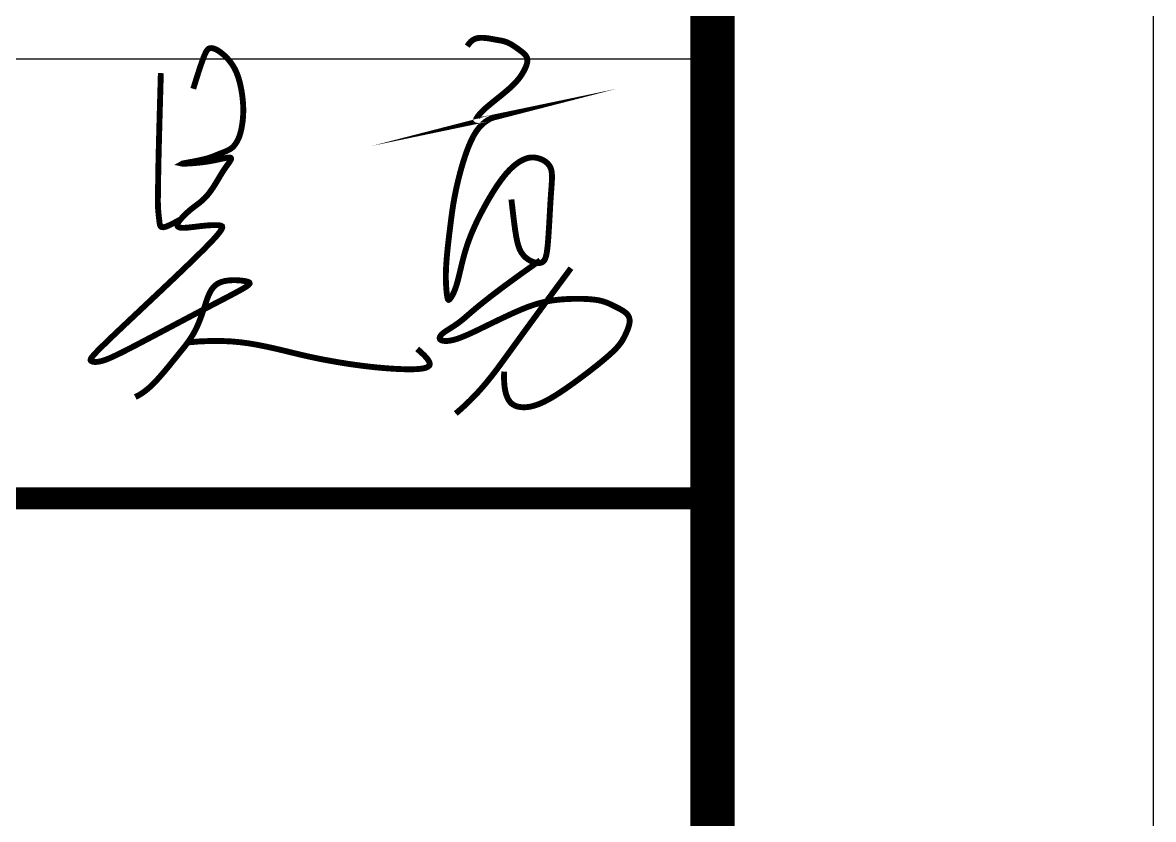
# Model space of a CAD drawing. Extents: x 69728788 to 150676229, y 20333219 to 43663798.
# Drawn here: x 75382228 to 75387357, y 20649462 to 20653074 of the extents above; entities that cross this region are included whole.
import ezdxf

# ---------------------------------------------------------------- set-up
doc = ezdxf.new("R2010")
doc.units = 0
doc.header["$LTSCALE"] = 1000
doc.header["$MEASUREMENT"] = 0
for name, color, linetype in [('0-签名', 2, 'CONTINUOUS'), ('PIPE-喷淋', 6, 'CONTINUOUS'), ('PUB_TITLE', 4, 'CONTINUOUS'), ('图框', 253, 'CONTINUOUS')]:
    doc.layers.add(name, color=color, linetype=linetype)

# ---------------------------------------------------------------- blocks, each defined once
blk = doc.blocks.new('签字')
at = {"layer": '0-签名', "color": 4, "const_width": 19.99999800071237}
for points in [[(1874767.379747917, 458065.9892969355), (1874773.182838304, 458074.4010244985), (1874779.100089303, 458081.0024255265), (1874785.115191657, 458086.0040036291), (1874791.211836107, 458089.6162624164), (1874797.373713396, 458092.049705497), (1874803.584514266, 458093.5148364804), (1874809.82792946, 458094.2221589766), (1874816.087649719, 458094.382176595), (1874822.346006987, 458094.1795891374), (1874828.57989801, 458093.6958811753), (1874834.764860736, 458092.9867334724), (1874840.876433112, 458092.1078267936), (1874846.890153085, 458091.1148419024), (1874852.781558604, 458090.0634595621), (1874858.526187615, 458089.0093605381), (1874864.099578065, 458088.008225593), (1874869.487687023, 458087.0951381151), (1874874.718148032, 458086.222791984), (1874879.829013756, 458085.3232837033), (1874884.858336861, 458084.328709776), (1874889.844170008, 458083.1711667052), (1874894.824565863, 458081.7827509951), (1874899.837577088, 458080.0955591481), (1874904.921256349, 458078.0416876678), (1874910.100519156, 458075.5763202594), (1874915.347732399, 458072.7469894323), (1874920.622125817, 458069.6243148986), (1874925.882929148, 458066.2789163706), (1874931.08937213, 458062.7814135586), (1874936.200684499, 458059.2024261756), (1874941.176095993, 458055.6125739322), (1874945.974836352, 458052.0824765405), (1874950.552510975, 458048.6619299455), (1874954.850227909, 458045.3174350224), (1874958.805470868, 458041.9946688805), (1874962.355723562, 458038.6393086282), (1874965.438469702, 458035.1970313739), (1874967.991193002, 458031.6135142273), (1874969.95137717, 458027.8344342969), (1874971.256505919, 458023.8054686903), (1874971.863089642, 458019.4849697968), (1874971.803745458, 458014.8819911175), (1874971.130117164, 458010.0182614336), (1874969.893848561, 458004.9155095257), (1874968.146583447, 457999.5954641751), (1874965.939965623, 457994.0798541631), (1874963.325638888, 457988.3904082696), (1874960.355247043, 457982.5488552768), (1874957.05498352, 457976.5668493395), (1874953.349240291, 457970.4157461091), (1874949.136958966, 457964.0568266136), (1874944.317081149, 457957.45137188), (1874938.78854845, 457950.5606629339), (1874932.450302475, 457943.345980803), (1874925.20128483, 457935.7686065137), (1874916.940437124, 457927.789821093), (1874907.63353837, 457919.4024879434), (1874897.513717205, 457910.7257999703), (1874886.880939674, 457901.9105324552), (1874876.035171819, 457893.10746068), (1874865.276379687, 457884.4673599254), (1874854.904529319, 457876.1410054737), (1874845.21958676, 457868.2791726054), (1874836.521518052, 457861.0326366024), (1874829.038921982, 457854.5169686719), (1874822.714928288, 457848.7069237258), (1874817.421299451, 457843.542052601), (1874813.029797952, 457838.9619061358), (1874809.412186272, 457834.9060351669), (1874806.44022689, 457831.3139905324), (1874803.985682287, 457828.125323069), (1874801.920314942, 457825.2795836153), (1874800.166252689, 457822.731377518), (1874798.847084763, 457820.4955281625), (1874798.136765748, 457818.6019134442), (1874798.209250232, 457817.0804112591), (1874799.2384928, 457815.9608995011), (1874801.39844804, 457815.273256067), (1874804.863070537, 457815.0473588514), (1874809.806314877, 457815.3130857497), (1874816.274387218, 457816.0708896208), (1874823.802500003, 457817.2035231786), (1874831.798117245, 457818.5643141), (1874839.668702958, 457820.0065900625), (1874846.821721156, 457821.3836787432), (1874852.664635851, 457822.5489078201), (1874856.604911059, 457823.355604969), (1874858.050010792, 457823.6570978682), (1874856.581115916, 457823.2782832889), (1874852.474274713, 457821.9303343776), (1874846.179252314, 457819.2959933754), (1874838.145813853, 457815.0580025238), (1874828.823724462, 457808.8991040639), (1874818.662749273, 457800.5020402356), (1874808.11265342, 457789.5495532812), (1874797.623202035, 457775.724385441), (1874787.575022546, 457758.8620255981), (1874778.07219156, 457739.4089492033), (1874769.149647979, 457717.964378349), (1874760.842330705, 457695.127535129), (1874753.185178641, 457671.4976416349), (1874746.213130689, 457647.6739199604), (1874739.96112575, 457624.2555921976), (1874734.464102728, 457601.8418804395), (1874729.735445591, 457580.9030686421), (1874725.702318586, 457561.3936882159), (1874722.270331024, 457543.1393324318), (1874719.345092218, 457525.9655945636), (1874716.832211481, 457509.698067884), (1874714.637298125, 457494.1623456653), (1874712.665961463, 457479.1840211803), (1874710.823810808, 457464.5886877021), (1874709.034361435, 457450.2360761515), (1874707.292752483, 457436.1224680473), (1874705.612029051, 457422.2782825553), (1874704.005236239, 457408.7339388425), (1874702.485419148, 457395.5198560755), (1874701.065622878, 457382.6664534211), (1874699.758892532, 457370.2041500458), (1874698.578273207, 457358.1633651159), (1874697.535360375, 457346.5629296005), (1874696.635950985, 457335.3753216756), (1874695.884392356, 457324.5614313195), (1874695.285031805, 457314.08214851), (1874694.842216654, 457303.8983632263), (1874694.560294219, 457293.9709654453), (1874694.443611819, 457284.2608451464), (1874694.496516774, 457274.7288923073), (1874694.719008384, 457265.3620701754), (1874695.093693883, 457256.2516350779), (1874695.598832482, 457247.5149166097), (1874696.212683396, 457239.269244368), (1874696.913505839, 457231.6319479477), (1874697.679559024, 457224.7203569452), (1874698.489102166, 457218.6518009561), (1874699.32039448, 457213.5436095768), (1874700.161841366, 457209.4863149344), (1874701.042432987, 457206.4632592832), (1874702.00130569, 457204.4309874084), (1874703.077595827, 457203.3460440948), (1874704.310439747, 457203.1649741281), (1874705.738973798, 457203.8443222938), (1874707.402334332, 457205.340633377), (1874709.339657696, 457207.610452163), (1874711.576309714, 457210.6306026478), (1874714.0825741, 457214.4590256638), (1874716.814964043, 457219.1739412555), (1874719.729992728, 457224.8535694664), (1874722.784173344, 457231.5761303403), (1874725.934019078, 457239.41984392), (1874729.136043119, 457248.46293025), (1874732.346758653, 457258.783609373), (1874735.540073558, 457270.4159214504), (1874738.759474472, 457283.2171871113), (1874742.065842723, 457297.0005471013), (1874745.520059637, 457311.5791421668), (1874749.183006544, 457326.7661130547), (1874753.115564771, 457342.3746005101), (1874757.378615647, 457358.2177452794), (1874762.033040498, 457374.1086881096), (1874767.129573765, 457389.8996798454), (1874772.678362336, 457405.5994117348), (1874778.679406211, 457421.2556851231), (1874785.132705389, 457436.9163013571), (1874792.038259871, 457452.6290617827), (1874799.396069657, 457468.4417677473), (1874807.206134746, 457484.4022205966), (1874815.46845514, 457500.5582216766), (1874824.16926031, 457516.9170139153), (1874833.239697621, 457533.3236065614), (1874842.597143912, 457549.5824504448), (1874852.158976022, 457565.4979963957), (1874861.842570786, 457580.8746952438), (1874871.565305045, 457595.5169978188), (1874881.244555635, 457609.2293549513), (1874890.797699395, 457621.8162174704), (1874900.153709156, 457633.1247673007), (1874909.287941729, 457643.1731107421), (1874918.187349916, 457652.0220851889), (1874926.838886522, 457659.7325280365), (1874935.229504348, 457666.3652766782), (1874943.346156199, 457671.9811685083), (1874951.175794878, 457676.6410409221), (1874958.705373188, 457680.4057313139), (1874965.931266444, 457683.3331801256), (1874972.887539994, 457685.4697399936), (1874979.617681701, 457686.8588666015), (1874986.165179423, 457687.5440156343), (1874992.573521022, 457687.5686427751), (1874998.88619436, 457686.9762037087), (1875005.146687296, 457685.8101541188), (1875011.39848769, 457684.1139496898), (1875017.656817097, 457681.9172850763), (1875023.823831849, 457679.1948108161), (1875029.77342197, 457675.9074164187), (1875035.379477488, 457672.0159913925), (1875040.515888426, 457667.4814252453), (1875045.056544811, 457662.2646074877), (1875048.875336669, 457656.3264276267), (1875051.846154024, 457649.6277751725), (1875053.884923385, 457642.1099848561), (1875055.075717197, 457633.6361723072), (1875055.544644384, 457624.0498983758), (1875055.417813874, 457613.1947239153), (1875054.821334593, 457600.9142097759), (1875053.881315467, 457587.0519168102), (1875052.723865423, 457571.4514058691), (1875051.475093387, 457553.9562378053), (1875050.23719122, 457534.5330971263), (1875049.016682521, 457513.6411629622), (1875047.796173822, 457491.8627381003), (1875046.558271655, 457469.7801253276), (1875045.285582553, 457447.9756274309), (1875043.96071305, 457427.0315471974), (1875042.566269677, 457407.5301874131), (1875041.084858968, 457390.053850865), (1875039.480967862, 457375.0595439326), (1875037.64660493, 457362.5030873572), (1875035.455659149, 457352.2150054737), (1875032.782019496, 457344.0258226164), (1875029.499574948, 457337.7660631198), (1875025.482214485, 457333.2662513179), (1875020.603827083, 457330.3569115445), (1875014.738301718, 457328.868568135), (1875007.82765615, 457328.6621640027), (1875000.086423259, 457329.720316381), (1874991.797264704, 457332.056061083), (1874983.242842149, 457335.6824339225), (1874974.705817254, 457340.6124707127), (1874966.468851679, 457346.8592072667), (1874958.814607085, 457354.4356793982), (1874952.025745133, 457363.3549229198), (1874946.296504056, 457373.7473035539), (1874941.467428363, 457386.2125066589), (1874937.290639135, 457401.4675475005), (1874933.518257456, 457420.2294413464), (1874929.902404407, 457443.2152034631), (1874926.195201067, 457471.1418491164), (1874922.148768521, 457504.7263935742), (1874917.515227848, 457544.6858521027)], [(1873835.014640691, 457921.0834772333), (1873847.77878558, 457961.8106963104), (1873858.098725943, 457993.5609234655), (1873866.381830076, 458017.4663537161), (1873873.035466273, 458034.6591820782), (1873878.467002828, 458046.2716035689), (1873883.083808035, 458053.4358132053), (1873887.293250188, 458057.284006004), (1873891.502697583, 458058.9483769818), (1873896.042193775, 458059.3863211893), (1873900.932483378, 458058.8560338099), (1873906.116986268, 458057.4409100604), (1873911.539122323, 458055.2243451586), (1873917.142311418, 458052.2897343207), (1873922.869973432, 458048.7204727652), (1873928.66552824, 458044.5999557073), (1873934.472395718, 458040.0115783662), (1873940.236353512, 458035.0257790107), (1873945.912610331, 458029.6611681273), (1873951.458732659, 458023.9233992551), (1873956.832286973, 458017.8181259327), (1873961.990839752, 458011.3510016995), (1873966.891957476, 458004.5276800946), (1873971.493206625, 457997.3538146566), (1873975.752153679, 457989.8350589245), (1873979.637209308, 457981.9836628598), (1873983.160160953, 457973.8382621082), (1873986.343640241, 457965.4440887384), (1873989.210278803, 457956.8463748172), (1873991.782708271, 457948.0903524139), (1873994.083560273, 457939.221253596), (1873996.13546644, 457930.2843104317), (1873997.961058402, 457921.324754989), (1873999.579195849, 457912.3840497623), (1874000.993650723, 457903.4885789505), (1874002.204423022, 457894.66095718), (1874003.211512744, 457885.9237990754), (1874004.014919893, 457877.2997192638), (1874004.614644466, 457868.8113323699), (1874005.010686465, 457860.48125302), (1874005.203045889, 457852.3320958389), (1874005.194551778, 457844.3850622643), (1874004.99934934, 457836.6557009753), (1874004.634412819, 457829.1581474622), (1874004.116716464, 457821.9065372166), (1874003.463234519, 457814.9150057288), (1874002.690941233, 457808.1976884897), (1874001.816810852, 457801.7687209893), (1874000.857817623, 457795.6422387194), (1873999.829049473, 457789.8290789204), (1873998.738049056, 457784.3268858334), (1873997.590472708, 457779.1300054498), (1873996.391976763, 457774.2327837616), (1873995.14821756, 457769.6295667603), (1873993.86485143, 457765.3147004372), (1873992.547534712, 457761.2825307832), (1873991.20192374, 457757.527403791), (1873989.83178923, 457754.0389537774), (1873988.433359417, 457750.7879683655), (1873987.000976919, 457747.7405235036), (1873985.528984352, 457744.8626951417), (1873984.011724334, 457742.1205592288), (1873982.443539478, 457739.4801917127), (1873980.818772404, 457736.9076685433), (1873979.131765726, 457734.3690656696), (1873977.36931836, 457731.8375266287), (1873975.488054413, 457729.3144653151), (1873973.437054286, 457726.8083632102), (1873971.165398387, 457724.3277017956), (1873968.622167118, 457721.8809625551), (1873965.756440885, 457719.4766269694), (1873962.51730009, 457717.1231765223), (1873958.85382514, 457714.829092694), (1873954.739141889, 457712.6005010533), (1873950.242558002, 457710.4341035057), (1873945.457426597, 457708.3242460433), (1873940.477100787, 457706.2652746576), (1873935.39493369, 457704.25153534), (1873930.304278421, 457702.2773740818), (1873925.298488097, 457700.3371368744), (1873920.470915835, 457698.4251697094), (1873915.875310095, 457696.5358186569), (1873911.407000724, 457694.6634300996), (1873906.921712914, 457692.8023504983), (1873902.275171858, 457690.9469263137), (1873897.323102747, 457689.0915040066), (1873891.921230773, 457687.2304300379), (1873885.925281129, 457685.3580508698), (1873879.190979006, 457683.4687129615), (1873871.639115097, 457681.5624164711), (1873863.450742093, 457679.6617763354), (1873854.871978186, 457677.7950611901), (1873846.148941567, 457675.9905396693), (1873837.527750428, 457674.2764804063), (1873829.25452296, 457672.6811520359), (1873821.575377354, 457671.2328231924), (1873814.736431803, 457669.9597625097), (1873808.956457682, 457668.8841137588), (1873804.34483911, 457668.0035212596), (1873800.983613383, 457667.3095044694), (1873798.954817806, 457666.7935828436), (1873798.340489679, 457666.4472758395), (1873799.222666303, 457666.2621029143), (1873801.683384979, 457666.2295835244), (1873805.804683009, 457666.3412371264), (1873811.611076593, 457666.591410181), (1873818.896997538, 457666.9857571663), (1873827.39935655, 457667.532759564), (1873836.855064333, 457668.2408988578), (1873847.001031594, 457669.1186565282), (1873857.574169041, 457670.1745140585), (1873868.311387377, 457671.4169529304), (1873878.94959731, 457672.8544546266), (1873889.25871322, 457674.4827791089), (1873899.140664186, 457676.2468002655), (1873908.530382962, 457678.0786704633), (1873917.362802299, 457679.9105420692), (1873925.572854953, 457681.6745674508), (1873933.095473676, 457683.3028989756), (1873939.865591221, 457684.7276890106), (1873945.818140342, 457685.8810899237), (1873950.9012561, 457686.7013793357), (1873955.115882792, 457687.1513358857), (1873958.476167018, 457687.1998634653), (1873960.996255381, 457686.8158659665), (1873962.690294487, 457685.9682472816), (1873963.572430935, 457684.6259113022), (1873963.656811331, 457682.757761921), (1873962.957582276, 457680.3327030297), (1873961.504449052, 457677.333773229), (1873959.389351651, 457673.8005499528), (1873956.719788745, 457669.7867453424), (1873953.603259004, 457665.3460715401), (1873950.1472611, 457660.5322406879), (1873946.459293704, 457655.3989649271), (1873942.646855485, 457649.9999563997), (1873938.817445117, 457644.3889272485), (1873935.056401262, 457638.6144068511), (1873931.360422557, 457632.704193536), (1873927.704047634, 457626.6809028676), (1873924.06181512, 457620.5671504103), (1873920.408263648, 457614.385551729), (1873916.717931847, 457608.1587223876), (1873912.965358346, 457601.9092779511), (1873909.125081777, 457595.6598339844), (1873905.175884505, 457589.4353618098), (1873901.113523842, 457583.2702557859), (1873896.938000836, 457577.2012660292), (1873892.649316536, 457571.2651426552), (1873888.247471989, 457565.4986357805), (1873883.732468242, 457559.9384955221), (1873879.104306347, 457554.621471996), (1873874.362987348, 457549.5843153186), (1873869.516527445, 457544.853410237), (1873864.60500344, 457540.4136800212), (1873859.676507284, 457536.2396825717), (1873854.779130929, 457532.3059757894), (1873849.960966328, 457528.5871175746), (1873845.270105433, 457525.0576658281), (1873840.754640195, 457521.6921784501), (1873836.462662567, 457518.4652133416), (1873832.428591267, 457515.3517994145), (1873828.632152084, 457512.3288496237), (1873825.039397571, 457509.3737479341), (1873821.616380284, 457506.4638783133), (1873818.329152778, 457503.5766247259), (1873815.143767608, 457500.689371139), (1873812.026277328, 457497.7795015175), (1873808.942734492, 457494.824399828), (1873805.870507473, 457491.8099309714), (1873802.832227898, 457488.7558835859), (1873799.861843213, 457485.6905272438), (1873796.993300865, 457482.64213152), (1873794.260548296, 457479.6389659853), (1873791.697532955, 457476.7093002144), (1873789.338202284, 457473.8814037796), (1873787.216503729, 457471.1835462549), (1873785.363084246, 457468.6383433605), (1873783.795388832, 457466.2457954094), (1873782.527561991, 457464.0002488627), (1873781.573748234, 457461.8960501817), (1873780.948092064, 457459.9275458266), (1873780.66473799, 457458.0890822592), (1873780.737830518, 457456.3750059402), (1873781.181514155, 457454.7796633297), (1873782.018891633, 457453.3025834966), (1873783.308898566, 457451.9640259319), (1873785.119428801, 457450.7894327363), (1873787.518376179, 457449.8042460093), (1873790.573634542, 457449.0339078498), (1873794.353097733, 457448.5038603577), (1873798.924659592, 457448.2395456312), (1873804.356213965, 457448.266405771), (1873810.6798218, 457448.5962194123), (1873817.784212491, 457449.1861113426), (1873825.522282537, 457449.979542885), (1873833.746928438, 457450.9199753616), (1873842.311046695, 457451.9508700971), (1873851.067533807, 457453.015688414), (1873859.869286278, 457454.0578916357), (1873868.569200604, 457455.0209410854), (1873877.036675036, 457455.8548941955), (1873885.207114826, 457456.5361928314), (1873893.032426973, 457457.0478749676), (1873900.464518477, 457457.372978579), (1873907.455296337, 457457.4945416395), (1873913.956667555, 457457.3956021243), (1873919.920539128, 457457.059198007), (1873925.298818059, 457456.468367263), (1873929.908512235, 457455.4807311222), (1873933.027033099, 457453.4522438431), (1873933.796892984, 457449.6134429392), (1873931.36060422, 457443.1948659241), (1873924.860679139, 457433.4270503111), (1873913.439630074, 457419.5405336153), (1873896.239969355, 457400.7658533494), (1873872.404209315, 457376.3335470275), (1873841.518222599, 457345.8664220069), (1873804.941323106, 457310.5563650148), (1873764.47618505, 457271.9875326222), (1873721.925482645, 457231.7440814008), (1873679.091890104, 457191.4101679213), (1873637.778081639, 457152.569948754), (1873599.786731466, 457116.8075804706), (1873566.920513796, 457085.7072196417), (1873540.555715729, 457060.4659356799), (1873520.363075902, 457040.7324493655), (1873505.586945838, 457025.7683943198), (1873495.471677061, 457014.8354041646), (1873489.261621094, 457007.195112522), (1873486.201129459, 457002.1091530132), (1873485.534553679, 456998.8391592603), (1873486.50624528, 456996.6467648852), (1873488.481311084, 456994.9232608364), (1873491.307879134, 456993.5785673775), (1873494.954832771, 456992.6522620977), (1873499.391055338, 456992.183922587), (1873504.585430177, 456992.2131264361), (1873510.506840633, 456992.7794512347), (1873517.124170045, 456993.9224745729), (1873524.406301759, 456995.6817740407), (1873532.383883777, 456998.1157735323), (1873541.334622746, 457001.3582821565), (1873551.597989972, 457005.5619553267), (1873563.513456766, 457010.8794484551), (1873577.420494433, 457017.4634169554), (1873593.658574282, 457025.4665162403), (1873612.56716762, 457035.0414017225), (1873634.485745755, 457046.3407288152), (1873659.57602884, 457059.423863512), (1873687.288732414, 457073.9770141309), (1873716.896820863, 457089.5930995713), (1873747.673258569, 457105.8650387309), (1873778.891009919, 457122.3857505098), (1873809.823039296, 457138.7481538057), (1873839.742311087, 457154.5451675178), (1873867.921789674, 457169.3697105455), (1873893.762684474, 457182.8933852513), (1873917.179185025, 457195.1025278615), (1873938.213725894, 457206.062158064), (1873956.908741651, 457215.8372955488), (1873973.306666863, 457224.4929600053), (1873987.449936101, 457232.0941711229), (1873999.38098393, 457238.7059485915), (1874009.142244922, 457244.3933120999), (1874016.770495385, 457249.2264641013), (1874022.279878607, 457253.2963380984), (1874025.678879612, 457256.6990503592), (1874026.97598343, 457259.5307171496), (1874026.179675086, 457261.887454737), (1874023.298439607, 457263.8653793877), (1874018.340762021, 457265.5606073698), (1874011.315127356, 457267.0692549478), (1874002.304987782, 457268.439851424), (1873991.693664045, 457269.5305782352), (1873979.939444036, 457270.1520298515), (1873967.500615642, 457270.1148007435), (1873954.835466756, 457269.2294853823), (1873942.402285266, 457267.3066782379), (1873930.659359063, 457264.1569737822), (1873920.064976035, 457259.5909664847), (1873910.965209867, 457253.483328406), (1873903.257277424, 457245.9650419638), (1873896.726181362, 457237.2311671656), (1873891.15692434, 457227.4767640184), (1873886.334509016, 457216.8968925299), (1873882.043938048, 457205.6866127071), (1873878.070214093, 457194.0409845565), (1873874.19833981, 457182.1550680869), (1873870.244907012, 457170.2027210076), (1873866.152864125, 457158.27299184), (1873861.896748733, 457146.4337268083), (1873857.451098416, 457134.7527721368), (1873852.790450757, 457123.2979740505), (1873847.889343339, 457112.1371787728), (1873842.722313742, 457101.338232528), (1873837.26389955, 457090.9689815412), (1873831.499011611, 457081.0732430476), (1873825.454053843, 457071.5987183284), (1873819.165803431, 457062.4690796782), (1873812.671037561, 457053.6079993909), (1873806.006533416, 457044.9391497588), (1873799.209068182, 457036.386203076), (1873792.315419044, 457027.8728316363), (1873785.362363187, 457019.3227077331), (1873778.371825679, 457010.6691625516), (1873771.306323125, 457001.884162846), (1873764.113520008, 456992.9493342624), (1873756.741080817, 456983.8463024467), (1873749.136670037, 456974.5566930447), (1873741.247952155, 456965.0621317024), (1873733.022591657, 456955.3442440662), (1873724.408253031, 456945.3846557811), (1873715.357786694, 456935.2003289522), (1873705.844786811, 456924.9495715133), (1873695.848033476, 456914.8260278571), (1873685.346306784, 456905.0233423773), (1873674.318386833, 456895.7351594656), (1873662.743053715, 456887.1551235146), (1873650.599087528, 456879.4768789175), (1873637.865268368, 456872.8940700665)], [(1873724.804533984, 457974.2664144528), (1873721.881902032, 457873.2187968139), (1873719.680305599, 457793.6608874253), (1873718.090924421, 457732.61821893), (1873717.004938233, 457687.1163239717), (1873716.313526771, 457654.1807351932), (1873715.907869771, 457630.8369852379), (1873715.679146968, 457614.1106067481), (1873715.518538098, 457601.0271323679), (1873715.339413123, 457589.1033126265), (1873715.143902907, 457577.8207696001), (1873714.956328538, 457567.1523432515), (1873714.801011108, 457557.0708735439), (1873714.702271704, 457547.5492004389), (1873714.684431417, 457538.5601639), (1873714.771811337, 457530.0766038899), (1873714.988732553, 457522.0713603708), (1873715.350371378, 457514.5180547384), (1873715.835325024, 457507.3934341152), (1873716.413045926, 457500.6750270568), (1873717.052986516, 457494.340362119), (1873717.724599232, 457488.3669678567), (1873718.397336507, 457482.7323728253), (1873719.040650777, 457477.4141055797), (1873719.623994476, 457472.3896946763), (1873720.145013854, 457467.6564333667), (1873720.714130424, 457463.2906736906), (1873721.469959516, 457459.3885323838), (1873722.551116456, 457456.0461261827), (1873724.096216573, 457453.3595718239), (1873726.243875196, 457451.4249860432), (1873729.132707652, 457450.3384855771), (1873732.901329272, 457450.1961871618), (1873737.622347682, 457451.0447358196), (1873743.104339721, 457452.7328897179), (1873749.089874525, 457455.0599353109), (1873755.321521233, 457457.8251590512), (1873761.541848981, 457460.8278473937), (1873767.493426907, 457463.8672867911), (1873772.91882415, 457466.7427636976), (1873777.560609846, 457469.2535645668), (1873781.22594666, 457471.2442070593), (1873783.980371367, 457472.7401336664), (1873785.954014267, 457473.8120180855), (1873787.277005662, 457474.530534015), (1873788.079475852, 457474.9663551524), (1873788.491555139, 457475.190155196), (1873788.643373823, 457475.2726078434), (1873788.665062207, 457475.2843867932), (1873788.665062207, 457475.2843867932), (1873788.665062207, 457475.2843867932), (1873788.665062207, 457475.2843867932), (1873788.665062207, 457475.2843867932), (1873788.665062207, 457475.2843867932), (1873788.665062207, 457475.2843867932), (1873788.665062207, 457475.2843867932), (1873788.665062207, 457475.2843867932)], [(1875015.480601858, 457337.7683242848), (1874949.858848036, 457291.2488850511), (1874897.117643766, 457252.8360668803), (1874855.526246298, 457221.5629845569), (1874823.353912881, 457196.4627528661), (1874798.869900763, 457176.5684865918), (1874780.343467192, 457160.9133005186), (1874766.043869416, 457148.5303094315), (1874754.240364683, 457138.4526281143), (1874743.489942555, 457129.8473593979), (1874733.500521827, 457122.4175582984), (1874724.267753609, 457116.0002678784), (1874715.787289011, 457110.4325311999), (1874708.054779142, 457105.5513913259), (1874701.065875111, 457101.1938913185), (1874694.816228027, 457097.1970742405), (1874689.301488999, 457093.3979831536), (1874684.526006482, 457089.6680629901), (1874680.528918309, 457086.0163661558), (1874677.358059659, 457082.486346927), (1874675.061265714, 457079.1214595796), (1874673.686371651, 457075.9651583892), (1874673.281212651, 457073.0608976313), (1874673.89362389, 457070.452131582), (1874675.571440551, 457068.1823145172), (1874678.345828024, 457066.2963495795), (1874682.181272551, 457064.8449353795), (1874687.025590586, 457063.8802193957), (1874692.826598581, 457063.4543491069), (1874699.532112992, 457063.6194719903), (1874707.089950272, 457064.4277355247), (1874715.447926875, 457065.9312871879), (1874724.553859255, 457068.1822744575), (1874734.363536571, 457071.2147381215), (1874744.864638798, 457074.990292199), (1874756.052818619, 457079.4524440197), (1874767.923728713, 457084.5447009129), (1874780.473021764, 457090.2105702073), (1874793.696350451, 457096.3935592314), (1874807.589367456, 457103.037175315), (1874822.147725461, 457110.0849257866), (1874837.335911754, 457117.4687300122), (1874852.993752058, 457125.0741555039), (1874868.929906704, 457132.7751818106), (1874884.953036025, 457140.4457884815), (1874900.871800348, 457147.9599550646), (1874916.494860007, 457155.1916611097), (1874931.63087533, 457162.0148861653), (1874946.088506651, 457168.303609781), (1874959.7300473, 457173.9600574488), (1874972.632322618, 457178.99943844), (1874984.925790944, 457183.4652079686), (1874996.740910623, 457187.4008212497), (1875008.208139994, 457190.8497334979), (1875019.457937398, 457193.8553999283), (1875030.620761178, 457196.4612757543), (1875041.827069674, 457198.7108161913), (1875053.179055446, 457200.643131027), (1875064.665847926, 457202.279948337), (1875076.248310765, 457203.6386507708), (1875087.887307613, 457204.7366209782), (1875099.543702121, 457205.5912416081), (1875111.178357938, 457206.2198953095), (1875122.752138715, 457206.6399647316), (1875134.225908104, 457206.8688325239), (1875145.554731233, 457206.9195355948), (1875156.670479147, 457206.787727891), (1875167.499224369, 457206.4647176182), (1875177.967039424, 457205.9418129819), (1875187.999996834, 457205.2103221894), (1875197.524169124, 457204.2615534454), (1875206.465628817, 457203.0868149563), (1875214.750448437, 457201.6774149281), (1875222.335865724, 457200.0297315842), (1875229.303779286, 457198.160423219), (1875235.767252951, 457196.0912181435), (1875241.839350544, 457193.8438446694), (1875247.633135891, 457191.440031108), (1875253.261672819, 457188.9015057711), (1875258.838025151, 457186.2499969699), (1875264.475256715, 457183.5072330162), (1875270.250917752, 457180.6905964804), (1875276.100504171, 457177.8000869718), (1875281.923998293, 457174.8313583583), (1875287.62138244, 457171.7800645088), (1875293.092638935, 457168.6418592907), (1875298.2377501, 457165.4123965725), (1875302.956698259, 457162.0873302231), (1875307.149465734, 457158.66231411), (1875310.734878644, 457155.1293810299), (1875313.707138293, 457151.4660794886), (1875316.079289781, 457147.6463369215), (1875317.864378209, 457143.6440807628), (1875319.075448678, 457139.4332384472), (1875319.725546289, 457134.9877374086), (1875319.82771614, 457130.281505083), (1875319.395003335, 457125.2884689034), (1875318.448425851, 457119.9963170213), (1875317.040893184, 457114.4477804527), (1875315.233287713, 457108.6993509296), (1875313.086491811, 457102.8075201837), (1875310.661387856, 457096.8287799477), (1875308.018858223, 457090.8196219532), (1875305.219785288, 457084.8365379327), (1875302.325051427, 457078.9360196181), (1875299.352052551, 457073.1426914115), (1875296.144238723, 457067.3537083985), (1875292.50157354, 457061.4343583325), (1875288.224020597, 457055.2499289694), (1875283.111543493, 457048.6657080636), (1875276.964105825, 457041.5469833703), (1875269.581671189, 457033.7590426439), (1875260.764203184, 457025.1671736399), (1875250.379068584, 457015.6830167486), (1875238.563246886, 457005.4036229034), (1875225.521120762, 456994.4723956753), (1875211.457072885, 456983.032738633), (1875196.57548593, 456971.2280553461), (1875181.08074257, 456959.2017493849), (1875165.177225478, 456947.0972243191), (1875149.069317329, 456935.0578837183), (1875132.944731705, 456923.2242340446), (1875116.924505838, 456911.7251933259), (1875101.113007867, 456900.6867824825), (1875085.614605933, 456890.2350224357), (1875070.533668176, 456880.4959341062), (1875055.974562736, 456871.5955384136), (1875042.041657753, 456863.6598562798), (1875028.839321369, 456856.8149086244), (1875016.447279229, 456851.151951852), (1875004.846687016, 456846.6231843028), (1874993.994057917, 456843.1460398028), (1874983.845905117, 456840.6379521752), (1874974.358741807, 456839.0163552458), (1874965.489081172, 456838.1986828386), (1874957.1934364, 456838.1023687788), (1874949.42832068, 456838.6448468904), (1874942.157494911, 456839.768175988), (1874935.373710859, 456841.5129148425), (1874929.076967995, 456843.9442472153), (1874923.267265799, 456847.1273568673), (1874917.944603745, 456851.1274275586), (1874913.108981309, 456856.0096430508), (1874908.760397967, 456861.8391871052), (1874904.898853196, 456868.6812434816), (1874901.527245556, 456876.5850619241), (1874898.660069955, 456885.53615611), (1874896.314720381, 456895.504105699), (1874894.508590829, 456906.4584903498), (1874893.259075287, 456918.3688897237), (1874892.583567749, 456931.204883479), (1874892.499462205, 456944.9360512765), (1874893.024152647, 456959.5319727752)], [(1875120.125067321, 457311.0692961912), (1875055.096407573, 457223.0949037508), (1875002.507345312, 457151.5144512116), (1874960.595705668, 457094.127487564), (1874927.599313766, 457048.7335617987), (1874901.755994735, 457013.1322229076), (1874881.303573702, 456985.1230198806), (1874864.479875795, 456962.5055017089), (1874849.52272614, 456943.0792173839), (1874834.94842456, 456924.9919890179), (1874820.387169654, 456907.7847312137), (1874805.747634711, 456891.3466316946), (1874790.938493025, 456875.5668781844), (1874775.868417887, 456860.3346584071), (1874760.446082591, 456845.5391600868), (1874744.580160426, 456831.069570947), (1874728.179324687, 456816.8150787116)], [(1873811.675114479, 457058.1612557503), (1873855.734016409, 457061.9096678253), (1873895.802733158, 457063.5835059269), (1873932.224102903, 457063.4805925111), (1873965.340963815, 457061.8987500356), (1873995.496154069, 457059.1358009563), (1874023.03251184, 457055.4895677313), (1874048.292875301, 457051.2578728164), (1874071.620082625, 457046.7385386699), (1874093.346165527, 457042.1814232678), (1874113.759929868, 457037.6445266735), (1874133.139375053, 457033.1378844699), (1874151.762500484, 457028.6715322414), (1874169.907305564, 457024.2555055707), (1874187.851789694, 457019.8998400413), (1874205.873952279, 457015.6145712365), (1874224.251792719, 457011.4097347399), (1874243.197174772, 457007.2969914747), (1874262.657419596, 457003.2945037226), (1874282.513712707, 456999.4220591052), (1874302.647239619, 456995.6994452432), (1874322.939185846, 456992.1464497591), (1874343.270736901, 456988.7828602737), (1874363.523078299, 456985.6284644082), (1874383.577395554, 456982.7030497845), (1874403.333261899, 456980.0231061655), (1874422.763801442, 456977.5919318781), (1874441.860526013, 456975.4095273933), (1874460.614947441, 456973.4758931804), (1874479.018577553, 456971.7910297073), (1874497.06292818, 456970.3549374449), (1874514.739511149, 456969.1676168626), (1874532.039838289, 456968.229068429), (1874548.912280997, 456967.5513070303), (1874565.132648946, 456967.1944052153), (1874580.433611375, 456967.2304499499), (1874594.547837525, 456967.7315281995), (1874607.207996637, 456968.7697269286), (1874618.146757951, 456970.4171331034), (1874627.096790707, 456972.7458336893), (1874633.790764146, 456975.8279156513), (1874638.006136701, 456979.735937044), (1874639.699523568, 456984.5443402783), (1874638.872329138, 456990.3280388548), (1874635.525957799, 456997.1619462729), (1874629.661813942, 457005.1209760341), (1874621.281301954, 457014.2800416369), (1874610.385826227, 457024.7140565831), (1874596.976791149, 457036.4979343719)]]:
    blk.add_lwpolyline(points, dxfattribs=at)

msp = doc.modelspace()

# ---------------------------------------------------------------- linework, layer by layer
at = {"layer": 'PUB_TITLE'}
msp.add_lwpolyline([(75219157.38498399, 20565166.09526195), (75387357.38498399, 20565166.09526195), (75387357.38498399, 20683966.09526195), (75219157.38498399, 20683966.09526195)], close=True, dxfattribs=at)
at = {"layer": 'PUB_TITLE', "const_width": 200}
msp.add_lwpolyline([(75224157.38498399, 20567166.09526195), (75385357.38498399, 20567166.09526195), (75385357.38498399, 20681966.09526195), (75224157.38498399, 20681966.09526195)], close=True, dxfattribs=at)
at = {"layer": '图框', "color": 0}
msp.add_line((75373338.91332492, 20652909.5967825), (75385357.38498399, 20652909.5967825), dxfattribs=at)
at = {"layer": '图框', "color": 0, "const_width": 100}
msp.add_lwpolyline([(75373338.91332492, 20664463.19678249), (75385357.38498399, 20664463.19678249), (75385357.38498399, 20644144.79678249), (75373338.91332492, 20644144.79678249)], close=True, dxfattribs=at)
msp.add_lwpolyline([(75373338.91332492, 20650917.5967825), (75385357.38498399, 20650917.5967825)], dxfattribs=at)

# ---------------------------------------------------------------- block references
at = {"layer": 'PIPE-喷淋', "xscale": 1.333333343267441, "yscale": 1.33333333581686, "zscale": 1.33333333333332}
msp.add_blockref('签字', (72884555.00411269, 20042212.37385923), dxfattribs=at)

doc.saveas('drawing.dxf')
